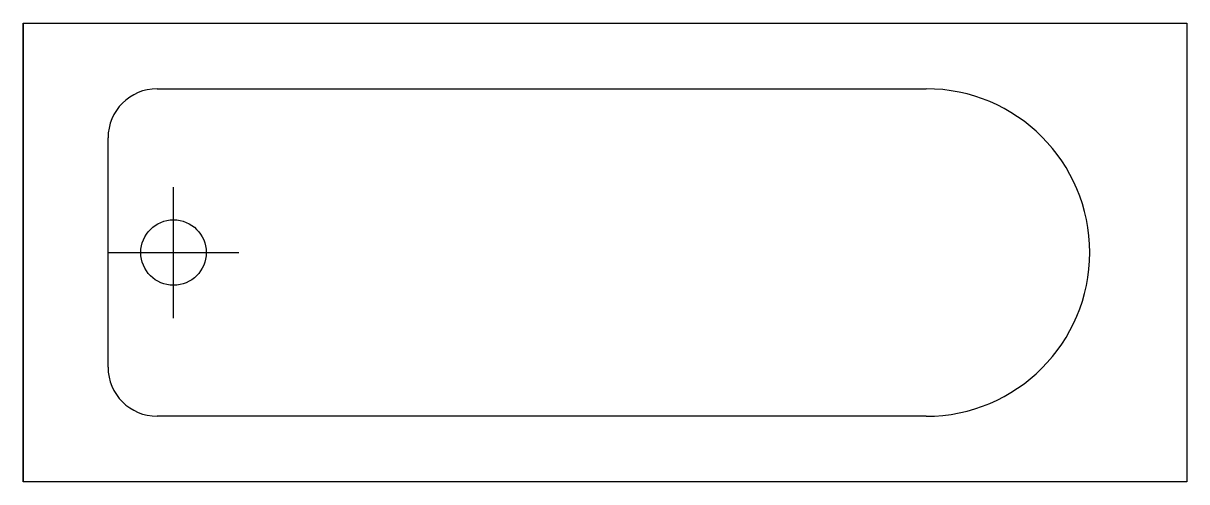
# Model space of a CAD drawing. Extents: x -152 to 8, y 1413 to 1476.
import ezdxf

# ---------------------------------------------------------------- set-up
doc = ezdxf.new("R2010")
doc.units = 0
doc.header["$LTSCALE"] = 30
doc.header["$MEASUREMENT"] = 0
doc.layers.get('0').update_dxf_attribs({"linetype": 'CONTINUOUS'})

msp = doc.modelspace()

# ---------------------------------------------------------------- linework, layer by layer
for p, q in [((-151.92, 1475.81), (8.08, 1475.81)), ((-151.92, 1475.81), (-151.92, 1412.81)), ((-151.92, 1412.81), (-151.92, 1475.81)), ((8.08, 1475.81), (8.08, 1412.81)), ((-133.51, 1466.81), (-27.76, 1466.81)), ((-140.26, 1428.56), (-140.26, 1460.06)), ((-131.26, 1435.31), (-131.26, 1453.31)), ((-140.26, 1444.31), (-122.26, 1444.31)), ((-27.76, 1421.81), (-133.51, 1421.81)), ((8.08, 1412.81), (-151.92, 1412.81))]:
    msp.add_line(p, q)
msp.add_circle((-131.26, 1444.31), 4.5)
for centre, radius, start, end in [((-133.51, 1460.06), 6.75, 90, 180), ((-27.76, 1444.31), 22.5, 270, 90), ((-133.51, 1428.56), 6.75, 180, 270)]:
    msp.add_arc(centre, radius, start, end)

doc.saveas('drawing.dxf')
